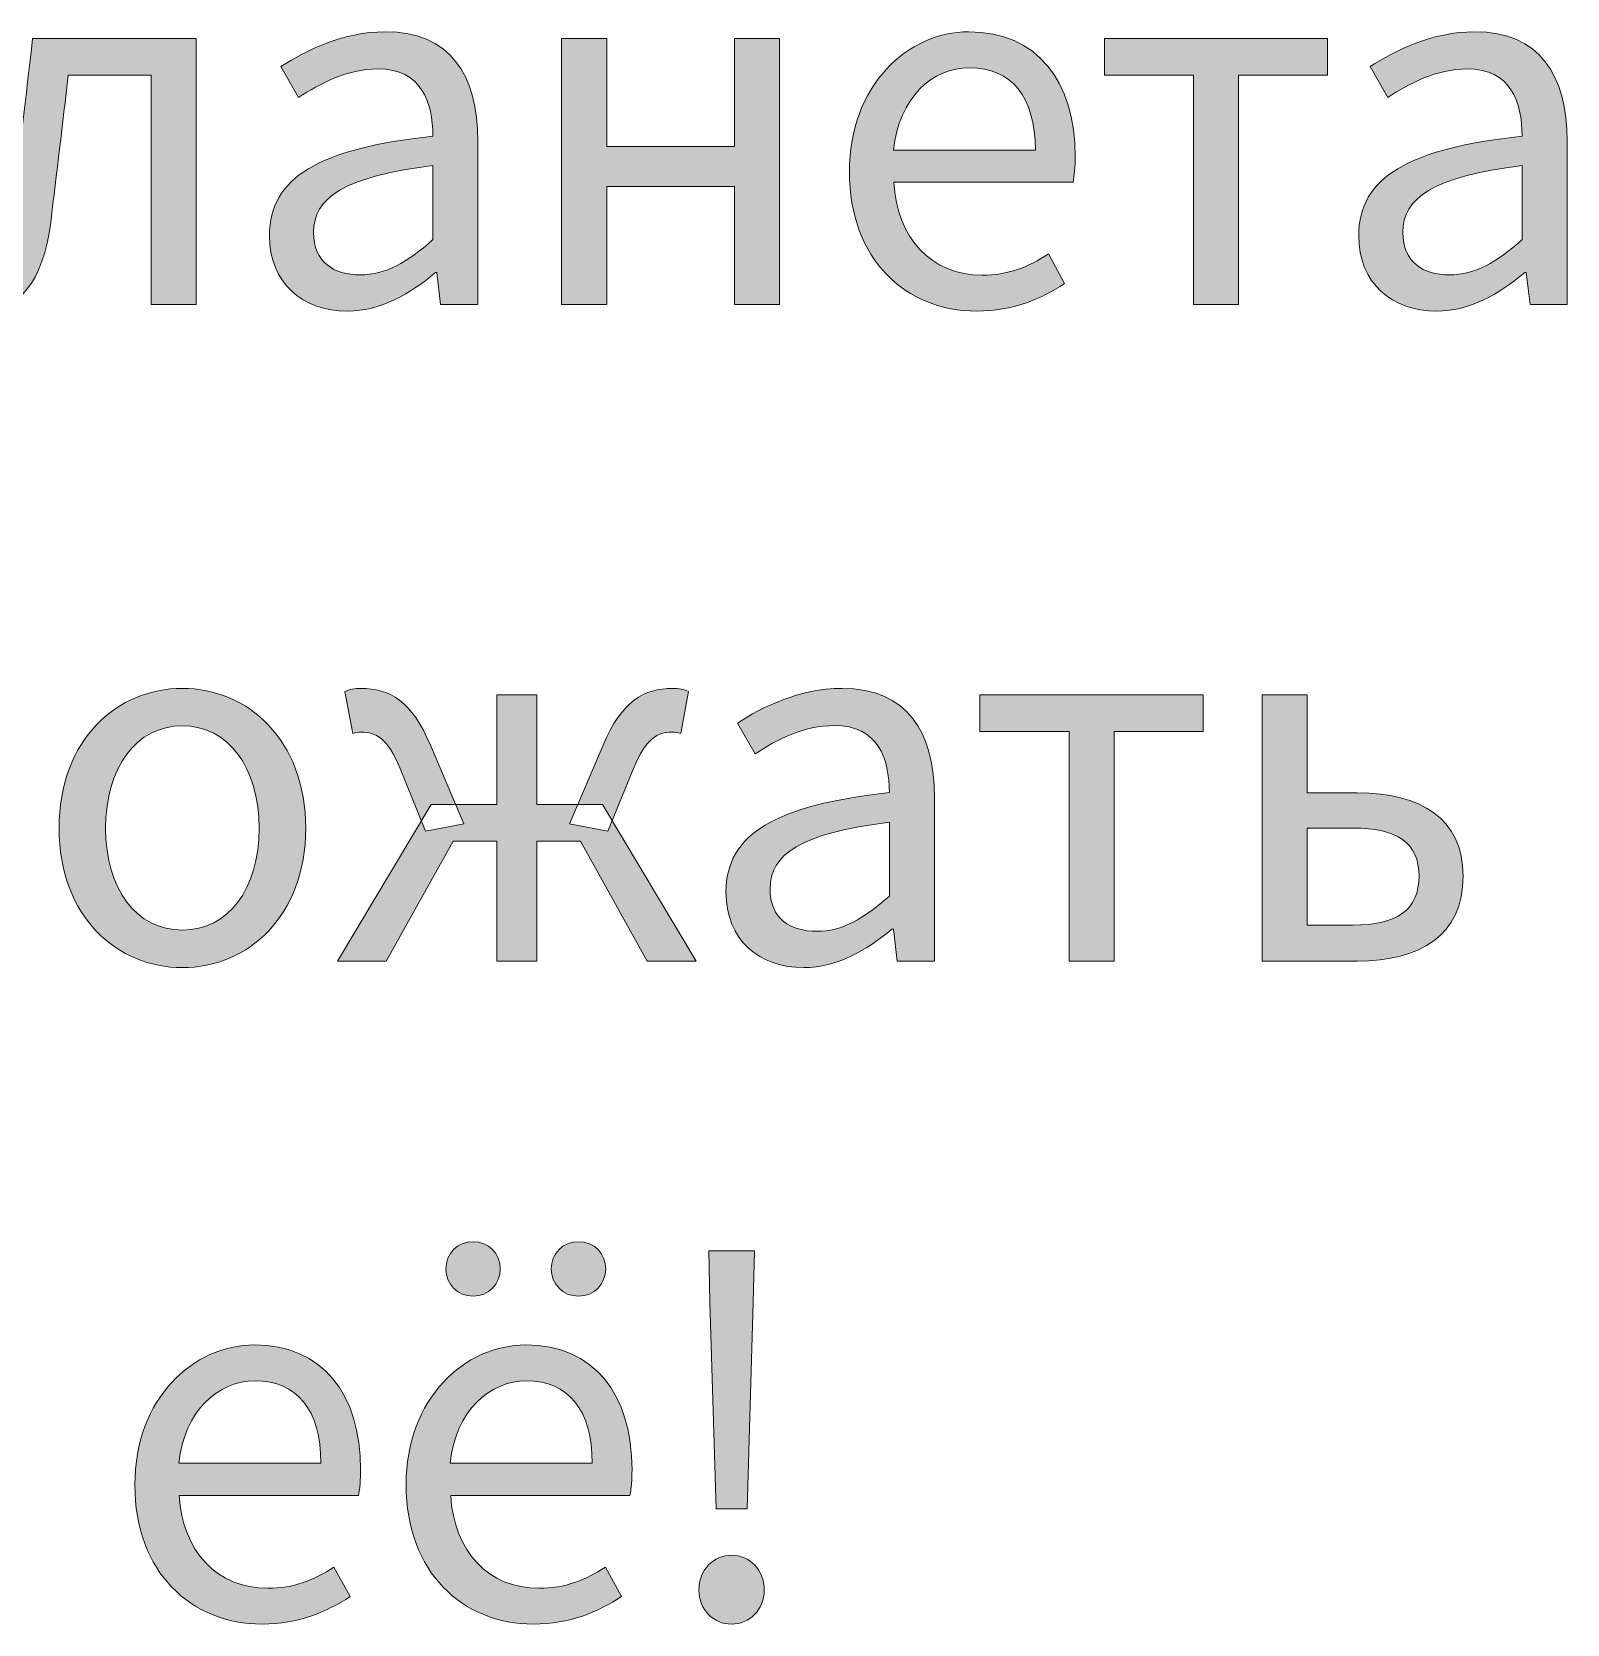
# Model space of a CAD drawing. Header units: millimetres. Extents: x -142 to 140, y -60 to 98.
# Drawn here: x -48.08 to -34.22, y 48.57 to 62.94 of the extents above; entities that cross this region are included whole.
import ezdxf

# ---------------------------------------------------------------- set-up
doc = ezdxf.new("R2010")
doc.units = ezdxf.units.MM
doc.header["$MEASUREMENT"] = 0
doc.layers.add('カット1(R255G0B0)', color=7, linetype='Continuous', lineweight=0)

# ---------------------------------------------------------------- blocks, each defined once
blk = doc.blocks.new('Block_3')
at = {"layer": 'カット1(R255G0B0)', "true_color": 0x000000, "transparency": 33554687}
h = blk.add_hatch(color=18, dxfattribs=at)
h.dxf.hatch_style = 2
edge = h.paths.add_edge_path()
edge.add_spline(control_points=[(-48.763, 60.461), (-48.763, 60.461), (-48.687, 60.834), (-48.687, 60.834), (-48.653, 60.825), (-48.62, 60.815), (-48.577, 60.815), (-48.408, 60.815), (-48.299, 60.969), (-48.257, 61.323), (-48.192, 61.842), (-48.132, 62.36), (-48.072, 62.881), (-48.072, 62.881), (-46.597, 62.881), (-46.597, 62.881), (-46.597, 62.881), (-46.597, 60.479), (-46.597, 60.479), (-46.597, 60.479), (-47.003, 60.479), (-47.003, 60.479), (-47.003, 60.479), (-47.003, 62.55), (-47.003, 62.55), (-47.003, 62.55), (-47.75, 62.55), (-47.75, 62.55), (-47.802, 62.109), (-47.854, 61.663), (-47.909, 61.221), (-47.978, 60.686), (-48.191, 60.42), (-48.544, 60.42), (-48.634, 60.42), (-48.695, 60.434), (-48.763, 60.461)], knot_values=[0, 0, 0, 0, 1, 1, 1, 2, 2, 2, 3, 3, 3, 4, 4, 4, 5, 5, 5, 6, 6, 6, 7, 7, 7, 8, 8, 8, 9, 9, 9, 10, 10, 10, 11, 11, 11, 12, 12, 12, 12], degree=3, periodic=0)
h = blk.add_hatch(color=18, dxfattribs=at)
h.dxf.hatch_style = 2
edge = h.paths.add_edge_path()
edge.add_spline(control_points=[(-44.459, 61.065), (-44.459, 61.065), (-44.459, 61.733), (-44.459, 61.733), (-45.264, 61.636), (-45.536, 61.438), (-45.536, 61.131), (-45.536, 60.859), (-45.351, 60.747), (-45.115, 60.747), (-44.883, 60.747), (-44.692, 60.86), (-44.459, 61.065)], knot_values=[0, 0, 0, 0, 1, 1, 1, 2, 2, 2, 3, 3, 3, 4, 4, 4, 4], degree=3, periodic=0)
edge = h.paths.add_edge_path()
edge.add_spline(control_points=[(-45.934, 61.103), (-45.934, 61.626), (-45.483, 61.888), (-44.459, 61.999), (-44.46, 62.308), (-44.563, 62.606), (-44.955, 62.606), (-45.233, 62.606), (-45.483, 62.474), (-45.671, 62.348), (-45.671, 62.348), (-45.83, 62.627), (-45.83, 62.627), (-45.609, 62.772), (-45.272, 62.941), (-44.887, 62.941), (-44.301, 62.941), (-44.053, 62.551), (-44.053, 61.953), (-44.053, 61.953), (-44.053, 60.479), (-44.053, 60.479), (-44.053, 60.479), (-44.389, 60.479), (-44.389, 60.479), (-44.389, 60.479), (-44.423, 60.767), (-44.423, 60.767), (-44.423, 60.767), (-44.436, 60.767), (-44.436, 60.767), (-44.665, 60.576), (-44.933, 60.42), (-45.231, 60.42), (-45.633, 60.42), (-45.934, 60.67), (-45.934, 61.103)], knot_values=[0, 0, 0, 0, 1, 1, 1, 2, 2, 2, 3, 3, 3, 4, 4, 4, 5, 5, 5, 6, 6, 6, 7, 7, 7, 8, 8, 8, 9, 9, 9, 10, 10, 10, 11, 11, 11, 12, 12, 12, 12], degree=3, periodic=0)
h = blk.add_hatch(color=18, dxfattribs=at)
h.dxf.hatch_style = 2
edge = h.paths.add_edge_path()
edge.add_spline(control_points=[(-43.297, 62.881), (-43.297, 62.881), (-42.89, 62.881), (-42.89, 62.881), (-42.89, 62.881), (-42.89, 61.907), (-42.89, 61.907), (-42.89, 61.907), (-41.736, 61.907), (-41.736, 61.907), (-41.736, 61.907), (-41.736, 62.881), (-41.736, 62.881), (-41.736, 62.881), (-41.329, 62.881), (-41.329, 62.881), (-41.329, 62.881), (-41.329, 60.479), (-41.329, 60.479), (-41.329, 60.479), (-41.736, 60.479), (-41.736, 60.479), (-41.736, 60.479), (-41.736, 61.546), (-41.736, 61.546), (-41.736, 61.546), (-42.89, 61.546), (-42.89, 61.546), (-42.89, 61.546), (-42.89, 60.479), (-42.89, 60.479), (-42.89, 60.479), (-43.297, 60.479), (-43.297, 60.479), (-43.297, 60.479), (-43.297, 62.881), (-43.297, 62.881)], knot_values=[0, 0, 0, 0, 1, 1, 1, 2, 2, 2, 3, 3, 3, 4, 4, 4, 5, 5, 5, 6, 6, 6, 7, 7, 7, 8, 8, 8, 9, 9, 9, 10, 10, 10, 11, 11, 11, 12, 12, 12, 12], degree=3, periodic=0)
h = blk.add_hatch(color=18, dxfattribs=at)
h.dxf.hatch_style = 2
edge = h.paths.add_edge_path()
edge.add_spline(control_points=[(-39.02, 61.874), (-39.02, 62.355), (-39.237, 62.617), (-39.612, 62.617), (-39.95, 62.617), (-40.252, 62.346), (-40.301, 61.874), (-40.301, 61.874), (-39.02, 61.874), (-39.02, 61.874)], knot_values=[0, 0, 0, 0, 1, 1, 1, 2, 2, 2, 3, 3, 3, 3], degree=3, periodic=0)
edge = h.paths.add_edge_path()
edge.add_spline(control_points=[(-40.699, 61.677), (-40.699, 62.459), (-40.172, 62.941), (-39.62, 62.941), (-39.007, 62.941), (-38.661, 62.501), (-38.661, 61.814), (-38.661, 61.728), (-38.668, 61.642), (-38.68, 61.583), (-38.68, 61.583), (-40.298, 61.583), (-40.298, 61.583), (-40.269, 61.074), (-39.957, 60.744), (-39.499, 60.744), (-39.269, 60.744), (-39.08, 60.818), (-38.902, 60.936), (-38.902, 60.936), (-38.756, 60.669), (-38.756, 60.669), (-38.967, 60.531), (-39.223, 60.42), (-39.549, 60.42), (-40.19, 60.42), (-40.699, 60.888), (-40.699, 61.677)], knot_values=[0, 0, 0, 0, 1, 1, 1, 2, 2, 2, 3, 3, 3, 4, 4, 4, 5, 5, 5, 6, 6, 6, 7, 7, 7, 8, 8, 8, 9, 9, 9, 9], degree=3, periodic=0)
h = blk.add_hatch(color=18, dxfattribs=at)
h.dxf.hatch_style = 2
edge = h.paths.add_edge_path()
edge.add_spline(control_points=[(-37.593, 62.55), (-37.593, 62.55), (-38.397, 62.55), (-38.397, 62.55), (-38.397, 62.55), (-38.397, 62.881), (-38.397, 62.881), (-38.397, 62.881), (-36.383, 62.881), (-36.383, 62.881), (-36.383, 62.881), (-36.383, 62.55), (-36.383, 62.55), (-36.383, 62.55), (-37.187, 62.55), (-37.187, 62.55), (-37.187, 62.55), (-37.187, 60.479), (-37.187, 60.479), (-37.187, 60.479), (-37.593, 60.479), (-37.593, 60.479), (-37.593, 60.479), (-37.593, 62.55), (-37.593, 62.55)], knot_values=[0, 0, 0, 0, 1, 1, 1, 2, 2, 2, 3, 3, 3, 4, 4, 4, 5, 5, 5, 6, 6, 6, 7, 7, 7, 8, 8, 8, 8], degree=3, periodic=0)
h = blk.add_hatch(color=18, dxfattribs=at)
h.dxf.hatch_style = 2
edge = h.paths.add_edge_path()
edge.add_spline(control_points=[(-34.626, 61.065), (-34.626, 61.065), (-34.626, 61.733), (-34.626, 61.733), (-35.431, 61.636), (-35.703, 61.438), (-35.703, 61.131), (-35.703, 60.859), (-35.518, 60.747), (-35.282, 60.747), (-35.05, 60.747), (-34.859, 60.86), (-34.626, 61.065)], knot_values=[0, 0, 0, 0, 1, 1, 1, 2, 2, 2, 3, 3, 3, 4, 4, 4, 4], degree=3, periodic=0)
edge = h.paths.add_edge_path()
edge.add_spline(control_points=[(-36.101, 61.103), (-36.101, 61.626), (-35.65, 61.888), (-34.626, 61.999), (-34.627, 62.308), (-34.729, 62.606), (-35.122, 62.606), (-35.4, 62.606), (-35.65, 62.474), (-35.838, 62.348), (-35.838, 62.348), (-35.997, 62.627), (-35.997, 62.627), (-35.776, 62.772), (-35.439, 62.941), (-35.054, 62.941), (-34.468, 62.941), (-34.22, 62.551), (-34.22, 61.953), (-34.22, 61.953), (-34.22, 60.479), (-34.22, 60.479), (-34.22, 60.479), (-34.555, 60.479), (-34.555, 60.479), (-34.555, 60.479), (-34.59, 60.767), (-34.59, 60.767), (-34.59, 60.767), (-34.603, 60.767), (-34.603, 60.767), (-34.832, 60.576), (-35.099, 60.42), (-35.397, 60.42), (-35.8, 60.42), (-36.101, 60.67), (-36.101, 61.103)], knot_values=[0, 0, 0, 0, 1, 1, 1, 2, 2, 2, 3, 3, 3, 4, 4, 4, 5, 5, 5, 6, 6, 6, 7, 7, 7, 8, 8, 8, 9, 9, 9, 10, 10, 10, 11, 11, 11, 12, 12, 12, 12], degree=3, periodic=0)
h = blk.add_hatch(color=18, dxfattribs=at)
h.dxf.hatch_style = 2
edge = h.paths.add_edge_path()
edge.add_spline(control_points=[(-46.027, 55.751), (-46.027, 56.301), (-46.307, 56.676), (-46.72, 56.676), (-47.134, 56.676), (-47.413, 56.301), (-47.413, 55.751), (-47.413, 55.2), (-47.134, 54.832), (-46.72, 54.832), (-46.307, 54.832), (-46.027, 55.2), (-46.027, 55.751)], knot_values=[0, 0, 0, 0, 1, 1, 1, 2, 2, 2, 3, 3, 3, 4, 4, 4, 4], degree=3, periodic=0)
edge = h.paths.add_edge_path()
edge.add_spline(control_points=[(-47.833, 55.751), (-47.833, 56.552), (-47.309, 57.014), (-46.72, 57.014), (-46.132, 57.014), (-45.607, 56.552), (-45.607, 55.751), (-45.607, 54.955), (-46.132, 54.493), (-46.72, 54.493), (-47.309, 54.493), (-47.833, 54.955), (-47.833, 55.751)], knot_values=[0, 0, 0, 0, 1, 1, 1, 2, 2, 2, 3, 3, 3, 4, 4, 4, 4], degree=3, periodic=0)
h = blk.add_hatch(color=18, dxfattribs=at)
h.dxf.hatch_style = 2
edge = h.paths.add_edge_path()
edge.add_spline(control_points=[(-43.225, 55.792), (-43.225, 55.792), (-42.923, 56.5), (-42.923, 56.5), (-42.754, 56.902), (-42.553, 57.014), (-42.292, 57.014), (-42.242, 57.014), (-42.188, 57.004), (-42.15, 56.987), (-42.15, 56.987), (-42.222, 56.606), (-42.222, 56.606), (-42.252, 56.616), (-42.268, 56.619), (-42.302, 56.619), (-42.427, 56.619), (-42.535, 56.567), (-42.649, 56.29), (-42.649, 56.29), (-42.879, 55.724), (-42.879, 55.724), (-42.879, 55.724), (-43.225, 55.792), (-43.225, 55.792)], knot_values=[0, 0, 0, 0, 1, 1, 1, 2, 2, 2, 3, 3, 3, 4, 4, 4, 5, 5, 5, 6, 6, 6, 7, 7, 7, 8, 8, 8, 8], degree=3, periodic=0)
edge = h.paths.add_edge_path()
edge.add_spline(control_points=[(-44.754, 56.29), (-44.868, 56.567), (-44.976, 56.619), (-45.101, 56.619), (-45.135, 56.619), (-45.151, 56.616), (-45.181, 56.606), (-45.181, 56.606), (-45.253, 56.987), (-45.253, 56.987), (-45.215, 57.004), (-45.161, 57.014), (-45.11, 57.014), (-44.85, 57.014), (-44.649, 56.902), (-44.48, 56.5), (-44.48, 56.5), (-44.178, 55.792), (-44.178, 55.792), (-44.178, 55.792), (-44.524, 55.724), (-44.524, 55.724), (-44.524, 55.724), (-44.754, 56.29), (-44.754, 56.29)], knot_values=[0, 0, 0, 0, 1, 1, 1, 2, 2, 2, 3, 3, 3, 4, 4, 4, 5, 5, 5, 6, 6, 6, 7, 7, 7, 8, 8, 8, 8], degree=3, periodic=0)
edge = h.paths.add_edge_path()
edge.add_spline(control_points=[(-44.475, 55.966), (-44.475, 55.966), (-43.883, 55.966), (-43.883, 55.966), (-43.883, 55.966), (-43.883, 56.955), (-43.883, 56.955), (-43.883, 56.955), (-43.519, 56.955), (-43.519, 56.955), (-43.519, 56.955), (-43.519, 55.966), (-43.519, 55.966), (-43.519, 55.966), (-42.928, 55.966), (-42.928, 55.966), (-42.928, 55.966), (-42.083, 54.553), (-42.083, 54.553), (-42.083, 54.553), (-42.524, 54.553), (-42.524, 54.553), (-42.524, 54.553), (-43.127, 55.635), (-43.127, 55.635), (-43.127, 55.635), (-43.519, 55.635), (-43.519, 55.635), (-43.519, 55.635), (-43.519, 54.553), (-43.519, 54.553), (-43.519, 54.553), (-43.883, 54.553), (-43.883, 54.553), (-43.883, 54.553), (-43.883, 55.635), (-43.883, 55.635), (-43.883, 55.635), (-44.276, 55.635), (-44.276, 55.635), (-44.276, 55.635), (-44.879, 54.553), (-44.879, 54.553), (-44.879, 54.553), (-45.32, 54.553), (-45.32, 54.553), (-45.32, 54.553), (-44.475, 55.966), (-44.475, 55.966)], knot_values=[0, 0, 0, 0, 1, 1, 1, 2, 2, 2, 3, 3, 3, 4, 4, 4, 5, 5, 5, 6, 6, 6, 7, 7, 7, 8, 8, 8, 9, 9, 9, 10, 10, 10, 11, 11, 11, 12, 12, 12, 13, 13, 13, 14, 14, 14, 15, 15, 15, 16, 16, 16, 16], degree=3, periodic=0)
h = blk.add_hatch(color=18, dxfattribs=at)
h.dxf.hatch_style = 2
edge = h.paths.add_edge_path()
edge.add_spline(control_points=[(-40.338, 55.139), (-40.338, 55.139), (-40.338, 55.806), (-40.338, 55.806), (-41.143, 55.709), (-41.415, 55.512), (-41.415, 55.205), (-41.415, 54.932), (-41.23, 54.821), (-40.994, 54.821), (-40.762, 54.821), (-40.57, 54.934), (-40.338, 55.139)], knot_values=[0, 0, 0, 0, 1, 1, 1, 2, 2, 2, 3, 3, 3, 4, 4, 4, 4], degree=3, periodic=0)
edge = h.paths.add_edge_path()
edge.add_spline(control_points=[(-41.813, 55.176), (-41.813, 55.7), (-41.361, 55.961), (-40.338, 56.073), (-40.339, 56.382), (-40.441, 56.679), (-40.834, 56.679), (-41.111, 56.679), (-41.362, 56.548), (-41.55, 56.422), (-41.55, 56.422), (-41.709, 56.7), (-41.709, 56.7), (-41.488, 56.845), (-41.151, 57.014), (-40.765, 57.014), (-40.179, 57.014), (-39.931, 56.625), (-39.931, 56.027), (-39.931, 56.027), (-39.931, 54.553), (-39.931, 54.553), (-39.931, 54.553), (-40.267, 54.553), (-40.267, 54.553), (-40.267, 54.553), (-40.301, 54.84), (-40.301, 54.84), (-40.301, 54.84), (-40.315, 54.84), (-40.315, 54.84), (-40.544, 54.65), (-40.811, 54.493), (-41.109, 54.493), (-41.511, 54.493), (-41.813, 54.743), (-41.813, 55.176)], knot_values=[0, 0, 0, 0, 1, 1, 1, 2, 2, 2, 3, 3, 3, 4, 4, 4, 5, 5, 5, 6, 6, 6, 7, 7, 7, 8, 8, 8, 9, 9, 9, 10, 10, 10, 11, 11, 11, 12, 12, 12, 12], degree=3, periodic=0)
h = blk.add_hatch(color=18, dxfattribs=at)
h.dxf.hatch_style = 2
edge = h.paths.add_edge_path()
edge.add_spline(control_points=[(-38.716, 56.624), (-38.716, 56.624), (-39.521, 56.624), (-39.521, 56.624), (-39.521, 56.624), (-39.521, 56.955), (-39.521, 56.955), (-39.521, 56.955), (-37.506, 56.955), (-37.506, 56.955), (-37.506, 56.955), (-37.506, 56.624), (-37.506, 56.624), (-37.506, 56.624), (-38.31, 56.624), (-38.31, 56.624), (-38.31, 56.624), (-38.31, 54.553), (-38.31, 54.553), (-38.31, 54.553), (-38.716, 54.553), (-38.716, 54.553), (-38.716, 54.553), (-38.716, 56.624), (-38.716, 56.624)], knot_values=[0, 0, 0, 0, 1, 1, 1, 2, 2, 2, 3, 3, 3, 4, 4, 4, 5, 5, 5, 6, 6, 6, 7, 7, 7, 8, 8, 8, 8], degree=3, periodic=0)
h = blk.add_hatch(color=18, dxfattribs=at)
h.dxf.hatch_style = 2
edge = h.paths.add_edge_path()
edge.add_spline(control_points=[(-36.157, 54.877), (-35.752, 54.877), (-35.557, 55.015), (-35.557, 55.32), (-35.557, 55.621), (-35.752, 55.753), (-36.157, 55.753), (-36.157, 55.753), (-36.566, 55.753), (-36.566, 55.753), (-36.566, 55.753), (-36.566, 54.877), (-36.566, 54.877), (-36.566, 54.877), (-36.157, 54.877), (-36.157, 54.877)], knot_values=[0, 0, 0, 0, 1, 1, 1, 2, 2, 2, 3, 3, 3, 4, 4, 4, 5, 5, 5, 5], degree=3, periodic=0)
edge = h.paths.add_edge_path()
edge.add_spline(control_points=[(-36.972, 56.955), (-36.972, 56.955), (-36.566, 56.955), (-36.566, 56.955), (-36.566, 56.955), (-36.566, 56.07), (-36.566, 56.07), (-36.566, 56.07), (-36.114, 56.07), (-36.114, 56.07), (-35.543, 56.07), (-35.159, 55.844), (-35.159, 55.318), (-35.159, 54.785), (-35.543, 54.553), (-36.114, 54.553), (-36.114, 54.553), (-36.972, 54.553), (-36.972, 54.553), (-36.972, 54.553), (-36.972, 56.955), (-36.972, 56.955)], knot_values=[0, 0, 0, 0, 1, 1, 1, 2, 2, 2, 3, 3, 3, 4, 4, 4, 5, 5, 5, 6, 6, 6, 7, 7, 7, 7], degree=3, periodic=0)
h = blk.add_hatch(color=18, dxfattribs=at)
h.dxf.hatch_style = 2
edge = h.paths.add_edge_path()
edge.add_spline(control_points=[(-43.39, 51.773), (-43.39, 51.911), (-43.286, 52.019), (-43.144, 52.019), (-43.002, 52.019), (-42.899, 51.911), (-42.899, 51.773), (-42.899, 51.635), (-43.002, 51.528), (-43.144, 51.528), (-43.286, 51.528), (-43.39, 51.635), (-43.39, 51.773)], knot_values=[0, 0, 0, 0, 1, 1, 1, 2, 2, 2, 3, 3, 3, 4, 4, 4, 4], degree=3, periodic=0)
edge = h.paths.add_edge_path()
edge.add_spline(control_points=[(-43.021, 50.02), (-43.021, 50.502), (-43.237, 50.763), (-43.613, 50.763), (-43.95, 50.763), (-44.252, 50.492), (-44.302, 50.02), (-44.302, 50.02), (-43.021, 50.02), (-43.021, 50.02)], knot_values=[0, 0, 0, 0, 1, 1, 1, 2, 2, 2, 3, 3, 3, 3], degree=3, periodic=0)
edge = h.paths.add_edge_path()
edge.add_spline(control_points=[(-44.341, 51.773), (-44.341, 51.911), (-44.238, 52.019), (-44.096, 52.019), (-43.954, 52.019), (-43.851, 51.911), (-43.851, 51.773), (-43.851, 51.635), (-43.954, 51.528), (-44.096, 51.528), (-44.238, 51.528), (-44.341, 51.635), (-44.341, 51.773)], knot_values=[0, 0, 0, 0, 1, 1, 1, 2, 2, 2, 3, 3, 3, 4, 4, 4, 4], degree=3, periodic=0)
edge = h.paths.add_edge_path()
edge.add_spline(control_points=[(-44.7, 49.824), (-44.7, 50.605), (-44.173, 51.087), (-43.62, 51.087), (-43.007, 51.087), (-42.661, 50.647), (-42.661, 49.96), (-42.661, 49.874), (-42.669, 49.789), (-42.68, 49.729), (-42.68, 49.729), (-44.298, 49.729), (-44.298, 49.729), (-44.269, 49.22), (-43.958, 48.89), (-43.5, 48.89), (-43.269, 48.89), (-43.08, 48.965), (-42.902, 49.082), (-42.902, 49.082), (-42.757, 48.816), (-42.757, 48.816), (-42.967, 48.678), (-43.223, 48.567), (-43.55, 48.567), (-44.19, 48.567), (-44.7, 49.035), (-44.7, 49.824)], knot_values=[0, 0, 0, 0, 1, 1, 1, 2, 2, 2, 3, 3, 3, 4, 4, 4, 5, 5, 5, 6, 6, 6, 7, 7, 7, 8, 8, 8, 9, 9, 9, 9], degree=3, periodic=0)
h = blk.add_hatch(color=18, dxfattribs=at)
h.dxf.hatch_style = 2
edge = h.paths.add_edge_path()
edge.add_spline(control_points=[(-41.958, 51.474), (-41.958, 51.474), (-41.969, 51.937), (-41.969, 51.937), (-41.969, 51.937), (-41.556, 51.937), (-41.556, 51.937), (-41.556, 51.937), (-41.567, 51.474), (-41.567, 51.474), (-41.567, 51.474), (-41.623, 49.607), (-41.623, 49.607), (-41.623, 49.607), (-41.902, 49.607), (-41.902, 49.607), (-41.902, 49.607), (-41.958, 51.474), (-41.958, 51.474)], knot_values=[0, 0, 0, 0, 1, 1, 1, 2, 2, 2, 3, 3, 3, 4, 4, 4, 5, 5, 5, 6, 6, 6, 6], degree=3, periodic=0)
edge = h.paths.add_edge_path()
edge.add_spline(control_points=[(-42.057, 48.874), (-42.057, 49.061), (-41.924, 49.188), (-41.762, 49.188), (-41.601, 49.188), (-41.468, 49.061), (-41.468, 48.874), (-41.468, 48.694), (-41.601, 48.567), (-41.762, 48.567), (-41.924, 48.567), (-42.057, 48.694), (-42.057, 48.874)], knot_values=[0, 0, 0, 0, 1, 1, 1, 2, 2, 2, 3, 3, 3, 4, 4, 4, 4], degree=3, periodic=0)
h = blk.add_hatch(color=18, dxfattribs=at)
h.dxf.hatch_style = 2
edge = h.paths.add_edge_path()
edge.add_spline(control_points=[(-45.47, 50.02), (-45.47, 50.502), (-45.687, 50.763), (-46.062, 50.763), (-46.4, 50.763), (-46.702, 50.492), (-46.751, 50.02), (-46.751, 50.02), (-45.47, 50.02), (-45.47, 50.02)], knot_values=[0, 0, 0, 0, 1, 1, 1, 2, 2, 2, 3, 3, 3, 3], degree=3, periodic=0)
edge = h.paths.add_edge_path()
edge.add_spline(control_points=[(-47.149, 49.824), (-47.149, 50.605), (-46.622, 51.087), (-46.07, 51.087), (-45.457, 51.087), (-45.111, 50.647), (-45.111, 49.96), (-45.111, 49.874), (-45.118, 49.789), (-45.13, 49.729), (-45.13, 49.729), (-46.748, 49.729), (-46.748, 49.729), (-46.719, 49.22), (-46.407, 48.89), (-45.949, 48.89), (-45.719, 48.89), (-45.53, 48.965), (-45.352, 49.082), (-45.352, 49.082), (-45.206, 48.816), (-45.206, 48.816), (-45.417, 48.678), (-45.673, 48.567), (-45.999, 48.567), (-46.64, 48.567), (-47.149, 49.035), (-47.149, 49.824)], knot_values=[0, 0, 0, 0, 1, 1, 1, 2, 2, 2, 3, 3, 3, 4, 4, 4, 5, 5, 5, 6, 6, 6, 7, 7, 7, 8, 8, 8, 9, 9, 9, 9], degree=3, periodic=0)
at = {"layer": 'カット1(R255G0B0)'}
for points, knots in [([(-48.763, 60.461), (-48.763, 60.461), (-48.687, 60.834), (-48.687, 60.834), (-48.653, 60.825), (-48.62, 60.815), (-48.577, 60.815), (-48.408, 60.815), (-48.299, 60.969), (-48.257, 61.323), (-48.192, 61.842), (-48.132, 62.36), (-48.072, 62.881), (-48.072, 62.881), (-46.597, 62.881), (-46.597, 62.881), (-46.597, 62.881), (-46.597, 60.479), (-46.597, 60.479), (-46.597, 60.479), (-47.003, 60.479), (-47.003, 60.479), (-47.003, 60.479), (-47.003, 62.55), (-47.003, 62.55), (-47.003, 62.55), (-47.75, 62.55), (-47.75, 62.55), (-47.802, 62.109), (-47.854, 61.663), (-47.909, 61.221), (-47.978, 60.686), (-48.191, 60.42), (-48.544, 60.42), (-48.634, 60.42), (-48.695, 60.434), (-48.763, 60.461)], [0, 0, 0, 0, 1, 1, 1, 2, 2, 2, 3, 3, 3, 4, 4, 4, 5, 5, 5, 6, 6, 6, 7, 7, 7, 8, 8, 8, 9, 9, 9, 10, 10, 10, 11, 11, 11, 12, 12, 12, 12]), ([(-45.934, 61.103), (-45.934, 61.626), (-45.483, 61.888), (-44.459, 61.999), (-44.46, 62.308), (-44.563, 62.606), (-44.955, 62.606), (-45.233, 62.606), (-45.483, 62.474), (-45.671, 62.348), (-45.671, 62.348), (-45.83, 62.627), (-45.83, 62.627), (-45.609, 62.772), (-45.272, 62.941), (-44.887, 62.941), (-44.301, 62.941), (-44.053, 62.551), (-44.053, 61.953), (-44.053, 61.953), (-44.053, 60.479), (-44.053, 60.479), (-44.053, 60.479), (-44.389, 60.479), (-44.389, 60.479), (-44.389, 60.479), (-44.423, 60.767), (-44.423, 60.767), (-44.423, 60.767), (-44.436, 60.767), (-44.436, 60.767), (-44.665, 60.576), (-44.933, 60.42), (-45.231, 60.42), (-45.633, 60.42), (-45.934, 60.67), (-45.934, 61.103)], [0, 0, 0, 0, 1, 1, 1, 2, 2, 2, 3, 3, 3, 4, 4, 4, 5, 5, 5, 6, 6, 6, 7, 7, 7, 8, 8, 8, 9, 9, 9, 10, 10, 10, 11, 11, 11, 12, 12, 12, 12]), ([(-43.297, 62.881), (-43.297, 62.881), (-42.89, 62.881), (-42.89, 62.881), (-42.89, 62.881), (-42.89, 61.907), (-42.89, 61.907), (-42.89, 61.907), (-41.736, 61.907), (-41.736, 61.907), (-41.736, 61.907), (-41.736, 62.881), (-41.736, 62.881), (-41.736, 62.881), (-41.329, 62.881), (-41.329, 62.881), (-41.329, 62.881), (-41.329, 60.479), (-41.329, 60.479), (-41.329, 60.479), (-41.736, 60.479), (-41.736, 60.479), (-41.736, 60.479), (-41.736, 61.546), (-41.736, 61.546), (-41.736, 61.546), (-42.89, 61.546), (-42.89, 61.546), (-42.89, 61.546), (-42.89, 60.479), (-42.89, 60.479), (-42.89, 60.479), (-43.297, 60.479), (-43.297, 60.479), (-43.297, 60.479), (-43.297, 62.881), (-43.297, 62.881)], [0, 0, 0, 0, 1, 1, 1, 2, 2, 2, 3, 3, 3, 4, 4, 4, 5, 5, 5, 6, 6, 6, 7, 7, 7, 8, 8, 8, 9, 9, 9, 10, 10, 10, 11, 11, 11, 12, 12, 12, 12]), ([(-40.699, 61.677), (-40.699, 62.459), (-40.172, 62.941), (-39.62, 62.941), (-39.007, 62.941), (-38.661, 62.501), (-38.661, 61.814), (-38.661, 61.728), (-38.668, 61.642), (-38.68, 61.583), (-38.68, 61.583), (-40.298, 61.583), (-40.298, 61.583), (-40.269, 61.074), (-39.957, 60.744), (-39.499, 60.744), (-39.269, 60.744), (-39.08, 60.818), (-38.902, 60.936), (-38.902, 60.936), (-38.756, 60.669), (-38.756, 60.669), (-38.967, 60.531), (-39.223, 60.42), (-39.549, 60.42), (-40.19, 60.42), (-40.699, 60.888), (-40.699, 61.677)], [0, 0, 0, 0, 1, 1, 1, 2, 2, 2, 3, 3, 3, 4, 4, 4, 5, 5, 5, 6, 6, 6, 7, 7, 7, 8, 8, 8, 9, 9, 9, 9]), ([(-37.593, 62.55), (-37.593, 62.55), (-38.397, 62.55), (-38.397, 62.55), (-38.397, 62.55), (-38.397, 62.881), (-38.397, 62.881), (-38.397, 62.881), (-36.383, 62.881), (-36.383, 62.881), (-36.383, 62.881), (-36.383, 62.55), (-36.383, 62.55), (-36.383, 62.55), (-37.187, 62.55), (-37.187, 62.55), (-37.187, 62.55), (-37.187, 60.479), (-37.187, 60.479), (-37.187, 60.479), (-37.593, 60.479), (-37.593, 60.479), (-37.593, 60.479), (-37.593, 62.55), (-37.593, 62.55)], [0, 0, 0, 0, 1, 1, 1, 2, 2, 2, 3, 3, 3, 4, 4, 4, 5, 5, 5, 6, 6, 6, 7, 7, 7, 8, 8, 8, 8]), ([(-36.101, 61.103), (-36.101, 61.626), (-35.65, 61.888), (-34.626, 61.999), (-34.627, 62.308), (-34.729, 62.606), (-35.122, 62.606), (-35.4, 62.606), (-35.65, 62.474), (-35.838, 62.348), (-35.838, 62.348), (-35.997, 62.627), (-35.997, 62.627), (-35.776, 62.772), (-35.439, 62.941), (-35.054, 62.941), (-34.468, 62.941), (-34.22, 62.551), (-34.22, 61.953), (-34.22, 61.953), (-34.22, 60.479), (-34.22, 60.479), (-34.22, 60.479), (-34.555, 60.479), (-34.555, 60.479), (-34.555, 60.479), (-34.59, 60.767), (-34.59, 60.767), (-34.59, 60.767), (-34.603, 60.767), (-34.603, 60.767), (-34.832, 60.576), (-35.099, 60.42), (-35.397, 60.42), (-35.8, 60.42), (-36.101, 60.67), (-36.101, 61.103)], [0, 0, 0, 0, 1, 1, 1, 2, 2, 2, 3, 3, 3, 4, 4, 4, 5, 5, 5, 6, 6, 6, 7, 7, 7, 8, 8, 8, 9, 9, 9, 10, 10, 10, 11, 11, 11, 12, 12, 12, 12]), ([(-39.02, 61.874), (-39.02, 62.355), (-39.237, 62.617), (-39.612, 62.617), (-39.95, 62.617), (-40.252, 62.346), (-40.301, 61.874), (-40.301, 61.874), (-39.02, 61.874), (-39.02, 61.874)], [0, 0, 0, 0, 1, 1, 1, 2, 2, 2, 3, 3, 3, 3]), ([(-44.459, 61.065), (-44.459, 61.065), (-44.459, 61.733), (-44.459, 61.733), (-45.264, 61.636), (-45.536, 61.438), (-45.536, 61.131), (-45.536, 60.859), (-45.351, 60.747), (-45.115, 60.747), (-44.883, 60.747), (-44.692, 60.86), (-44.459, 61.065)], [0, 0, 0, 0, 1, 1, 1, 2, 2, 2, 3, 3, 3, 4, 4, 4, 4]), ([(-34.626, 61.065), (-34.626, 61.065), (-34.626, 61.733), (-34.626, 61.733), (-35.431, 61.636), (-35.703, 61.438), (-35.703, 61.131), (-35.703, 60.859), (-35.518, 60.747), (-35.282, 60.747), (-35.05, 60.747), (-34.859, 60.86), (-34.626, 61.065)], [0, 0, 0, 0, 1, 1, 1, 2, 2, 2, 3, 3, 3, 4, 4, 4, 4]), ([(-47.833, 55.751), (-47.833, 56.552), (-47.309, 57.014), (-46.72, 57.014), (-46.132, 57.014), (-45.607, 56.552), (-45.607, 55.751), (-45.607, 54.955), (-46.132, 54.493), (-46.72, 54.493), (-47.309, 54.493), (-47.833, 54.955), (-47.833, 55.751)], [0, 0, 0, 0, 1, 1, 1, 2, 2, 2, 3, 3, 3, 4, 4, 4, 4]), ([(-44.475, 55.966), (-44.475, 55.966), (-43.883, 55.966), (-43.883, 55.966), (-43.883, 55.966), (-43.883, 56.955), (-43.883, 56.955), (-43.883, 56.955), (-43.519, 56.955), (-43.519, 56.955), (-43.519, 56.955), (-43.519, 55.966), (-43.519, 55.966), (-43.519, 55.966), (-42.928, 55.966), (-42.928, 55.966), (-42.928, 55.966), (-42.083, 54.553), (-42.083, 54.553), (-42.083, 54.553), (-42.524, 54.553), (-42.524, 54.553), (-42.524, 54.553), (-43.127, 55.635), (-43.127, 55.635), (-43.127, 55.635), (-43.519, 55.635), (-43.519, 55.635), (-43.519, 55.635), (-43.519, 54.553), (-43.519, 54.553), (-43.519, 54.553), (-43.883, 54.553), (-43.883, 54.553), (-43.883, 54.553), (-43.883, 55.635), (-43.883, 55.635), (-43.883, 55.635), (-44.276, 55.635), (-44.276, 55.635), (-44.276, 55.635), (-44.879, 54.553), (-44.879, 54.553), (-44.879, 54.553), (-45.32, 54.553), (-45.32, 54.553), (-45.32, 54.553), (-44.475, 55.966), (-44.475, 55.966)], [0, 0, 0, 0, 1, 1, 1, 2, 2, 2, 3, 3, 3, 4, 4, 4, 5, 5, 5, 6, 6, 6, 7, 7, 7, 8, 8, 8, 9, 9, 9, 10, 10, 10, 11, 11, 11, 12, 12, 12, 13, 13, 13, 14, 14, 14, 15, 15, 15, 16, 16, 16, 16]), ([(-44.754, 56.29), (-44.868, 56.567), (-44.976, 56.619), (-45.101, 56.619), (-45.135, 56.619), (-45.151, 56.616), (-45.181, 56.606), (-45.181, 56.606), (-45.253, 56.987), (-45.253, 56.987), (-45.215, 57.004), (-45.161, 57.014), (-45.11, 57.014), (-44.85, 57.014), (-44.649, 56.902), (-44.48, 56.5), (-44.48, 56.5), (-44.178, 55.792), (-44.178, 55.792), (-44.178, 55.792), (-44.524, 55.724), (-44.524, 55.724), (-44.524, 55.724), (-44.754, 56.29), (-44.754, 56.29)], [0, 0, 0, 0, 1, 1, 1, 2, 2, 2, 3, 3, 3, 4, 4, 4, 5, 5, 5, 6, 6, 6, 7, 7, 7, 8, 8, 8, 8]), ([(-43.225, 55.792), (-43.225, 55.792), (-42.923, 56.5), (-42.923, 56.5), (-42.754, 56.902), (-42.553, 57.014), (-42.292, 57.014), (-42.242, 57.014), (-42.188, 57.004), (-42.15, 56.987), (-42.15, 56.987), (-42.222, 56.606), (-42.222, 56.606), (-42.252, 56.616), (-42.268, 56.619), (-42.302, 56.619), (-42.427, 56.619), (-42.535, 56.567), (-42.649, 56.29), (-42.649, 56.29), (-42.879, 55.724), (-42.879, 55.724), (-42.879, 55.724), (-43.225, 55.792), (-43.225, 55.792)], [0, 0, 0, 0, 1, 1, 1, 2, 2, 2, 3, 3, 3, 4, 4, 4, 5, 5, 5, 6, 6, 6, 7, 7, 7, 8, 8, 8, 8]), ([(-41.813, 55.176), (-41.813, 55.7), (-41.361, 55.961), (-40.338, 56.073), (-40.339, 56.382), (-40.441, 56.679), (-40.834, 56.679), (-41.111, 56.679), (-41.362, 56.548), (-41.55, 56.422), (-41.55, 56.422), (-41.709, 56.7), (-41.709, 56.7), (-41.488, 56.845), (-41.151, 57.014), (-40.765, 57.014), (-40.179, 57.014), (-39.931, 56.625), (-39.931, 56.027), (-39.931, 56.027), (-39.931, 54.553), (-39.931, 54.553), (-39.931, 54.553), (-40.267, 54.553), (-40.267, 54.553), (-40.267, 54.553), (-40.301, 54.84), (-40.301, 54.84), (-40.301, 54.84), (-40.315, 54.84), (-40.315, 54.84), (-40.544, 54.65), (-40.811, 54.493), (-41.109, 54.493), (-41.511, 54.493), (-41.813, 54.743), (-41.813, 55.176)], [0, 0, 0, 0, 1, 1, 1, 2, 2, 2, 3, 3, 3, 4, 4, 4, 5, 5, 5, 6, 6, 6, 7, 7, 7, 8, 8, 8, 9, 9, 9, 10, 10, 10, 11, 11, 11, 12, 12, 12, 12]), ([(-38.716, 56.624), (-38.716, 56.624), (-39.521, 56.624), (-39.521, 56.624), (-39.521, 56.624), (-39.521, 56.955), (-39.521, 56.955), (-39.521, 56.955), (-37.506, 56.955), (-37.506, 56.955), (-37.506, 56.955), (-37.506, 56.624), (-37.506, 56.624), (-37.506, 56.624), (-38.31, 56.624), (-38.31, 56.624), (-38.31, 56.624), (-38.31, 54.553), (-38.31, 54.553), (-38.31, 54.553), (-38.716, 54.553), (-38.716, 54.553), (-38.716, 54.553), (-38.716, 56.624), (-38.716, 56.624)], [0, 0, 0, 0, 1, 1, 1, 2, 2, 2, 3, 3, 3, 4, 4, 4, 5, 5, 5, 6, 6, 6, 7, 7, 7, 8, 8, 8, 8]), ([(-36.972, 56.955), (-36.972, 56.955), (-36.566, 56.955), (-36.566, 56.955), (-36.566, 56.955), (-36.566, 56.07), (-36.566, 56.07), (-36.566, 56.07), (-36.114, 56.07), (-36.114, 56.07), (-35.543, 56.07), (-35.159, 55.844), (-35.159, 55.318), (-35.159, 54.785), (-35.543, 54.553), (-36.114, 54.553), (-36.114, 54.553), (-36.972, 54.553), (-36.972, 54.553), (-36.972, 54.553), (-36.972, 56.955), (-36.972, 56.955)], [0, 0, 0, 0, 1, 1, 1, 2, 2, 2, 3, 3, 3, 4, 4, 4, 5, 5, 5, 6, 6, 6, 7, 7, 7, 7]), ([(-46.027, 55.751), (-46.027, 56.301), (-46.307, 56.676), (-46.72, 56.676), (-47.134, 56.676), (-47.413, 56.301), (-47.413, 55.751), (-47.413, 55.2), (-47.134, 54.832), (-46.72, 54.832), (-46.307, 54.832), (-46.027, 55.2), (-46.027, 55.751)], [0, 0, 0, 0, 1, 1, 1, 2, 2, 2, 3, 3, 3, 4, 4, 4, 4]), ([(-40.338, 55.139), (-40.338, 55.139), (-40.338, 55.806), (-40.338, 55.806), (-41.143, 55.709), (-41.415, 55.512), (-41.415, 55.205), (-41.415, 54.932), (-41.23, 54.821), (-40.994, 54.821), (-40.762, 54.821), (-40.57, 54.934), (-40.338, 55.139)], [0, 0, 0, 0, 1, 1, 1, 2, 2, 2, 3, 3, 3, 4, 4, 4, 4]), ([(-36.157, 54.877), (-35.752, 54.877), (-35.557, 55.015), (-35.557, 55.32), (-35.557, 55.621), (-35.752, 55.753), (-36.157, 55.753), (-36.157, 55.753), (-36.566, 55.753), (-36.566, 55.753), (-36.566, 55.753), (-36.566, 54.877), (-36.566, 54.877), (-36.566, 54.877), (-36.157, 54.877), (-36.157, 54.877)], [0, 0, 0, 0, 1, 1, 1, 2, 2, 2, 3, 3, 3, 4, 4, 4, 5, 5, 5, 5]), ([(-44.341, 51.773), (-44.341, 51.911), (-44.238, 52.019), (-44.096, 52.019), (-43.954, 52.019), (-43.851, 51.911), (-43.851, 51.773), (-43.851, 51.635), (-43.954, 51.528), (-44.096, 51.528), (-44.238, 51.528), (-44.341, 51.635), (-44.341, 51.773)], [0, 0, 0, 0, 1, 1, 1, 2, 2, 2, 3, 3, 3, 4, 4, 4, 4]), ([(-43.39, 51.773), (-43.39, 51.911), (-43.286, 52.019), (-43.144, 52.019), (-43.002, 52.019), (-42.899, 51.911), (-42.899, 51.773), (-42.899, 51.635), (-43.002, 51.528), (-43.144, 51.528), (-43.286, 51.528), (-43.39, 51.635), (-43.39, 51.773)], [0, 0, 0, 0, 1, 1, 1, 2, 2, 2, 3, 3, 3, 4, 4, 4, 4]), ([(-41.958, 51.474), (-41.958, 51.474), (-41.969, 51.937), (-41.969, 51.937), (-41.969, 51.937), (-41.556, 51.937), (-41.556, 51.937), (-41.556, 51.937), (-41.567, 51.474), (-41.567, 51.474), (-41.567, 51.474), (-41.623, 49.607), (-41.623, 49.607), (-41.623, 49.607), (-41.902, 49.607), (-41.902, 49.607), (-41.902, 49.607), (-41.958, 51.474), (-41.958, 51.474)], [0, 0, 0, 0, 1, 1, 1, 2, 2, 2, 3, 3, 3, 4, 4, 4, 5, 5, 5, 6, 6, 6, 6]), ([(-47.149, 49.824), (-47.149, 50.605), (-46.622, 51.087), (-46.07, 51.087), (-45.457, 51.087), (-45.111, 50.647), (-45.111, 49.96), (-45.111, 49.874), (-45.118, 49.789), (-45.13, 49.729), (-45.13, 49.729), (-46.748, 49.729), (-46.748, 49.729), (-46.719, 49.22), (-46.407, 48.89), (-45.949, 48.89), (-45.719, 48.89), (-45.53, 48.965), (-45.352, 49.082), (-45.352, 49.082), (-45.206, 48.816), (-45.206, 48.816), (-45.417, 48.678), (-45.673, 48.567), (-45.999, 48.567), (-46.64, 48.567), (-47.149, 49.035), (-47.149, 49.824)], [0, 0, 0, 0, 1, 1, 1, 2, 2, 2, 3, 3, 3, 4, 4, 4, 5, 5, 5, 6, 6, 6, 7, 7, 7, 8, 8, 8, 9, 9, 9, 9]), ([(-44.7, 49.824), (-44.7, 50.605), (-44.173, 51.087), (-43.62, 51.087), (-43.007, 51.087), (-42.661, 50.647), (-42.661, 49.96), (-42.661, 49.874), (-42.669, 49.789), (-42.68, 49.729), (-42.68, 49.729), (-44.298, 49.729), (-44.298, 49.729), (-44.269, 49.22), (-43.958, 48.89), (-43.5, 48.89), (-43.269, 48.89), (-43.08, 48.965), (-42.902, 49.082), (-42.902, 49.082), (-42.757, 48.816), (-42.757, 48.816), (-42.967, 48.678), (-43.223, 48.567), (-43.55, 48.567), (-44.19, 48.567), (-44.7, 49.035), (-44.7, 49.824)], [0, 0, 0, 0, 1, 1, 1, 2, 2, 2, 3, 3, 3, 4, 4, 4, 5, 5, 5, 6, 6, 6, 7, 7, 7, 8, 8, 8, 9, 9, 9, 9]), ([(-45.47, 50.02), (-45.47, 50.502), (-45.687, 50.763), (-46.062, 50.763), (-46.4, 50.763), (-46.702, 50.492), (-46.751, 50.02), (-46.751, 50.02), (-45.47, 50.02), (-45.47, 50.02)], [0, 0, 0, 0, 1, 1, 1, 2, 2, 2, 3, 3, 3, 3]), ([(-43.021, 50.02), (-43.021, 50.502), (-43.237, 50.763), (-43.613, 50.763), (-43.95, 50.763), (-44.252, 50.492), (-44.302, 50.02), (-44.302, 50.02), (-43.021, 50.02), (-43.021, 50.02)], [0, 0, 0, 0, 1, 1, 1, 2, 2, 2, 3, 3, 3, 3]), ([(-42.057, 48.874), (-42.057, 49.061), (-41.924, 49.188), (-41.762, 49.188), (-41.601, 49.188), (-41.468, 49.061), (-41.468, 48.874), (-41.468, 48.694), (-41.601, 48.567), (-41.762, 48.567), (-41.924, 48.567), (-42.057, 48.694), (-42.057, 48.874)], [0, 0, 0, 0, 1, 1, 1, 2, 2, 2, 3, 3, 3, 4, 4, 4, 4])]:
    blk.add_open_spline(points, degree=3, knots=knots, dxfattribs=at)
blk = doc.blocks.new('Block_2')
at = {"layer": 'カット1(R255G0B0)'}
blk.add_blockref('Block_3', (0, 0), dxfattribs=at)
blk = doc.blocks.new('Block_0')
at = {"layer": 'カット1(R255G0B0)'}
blk.add_blockref('Block_2', (0, 0), dxfattribs=at)

msp = doc.modelspace()

# ---------------------------------------------------------------- block references
at = {"layer": 'カット1(R255G0B0)'}
msp.add_blockref('Block_0', (0, 0), dxfattribs=at)

doc.saveas('drawing.dxf')
